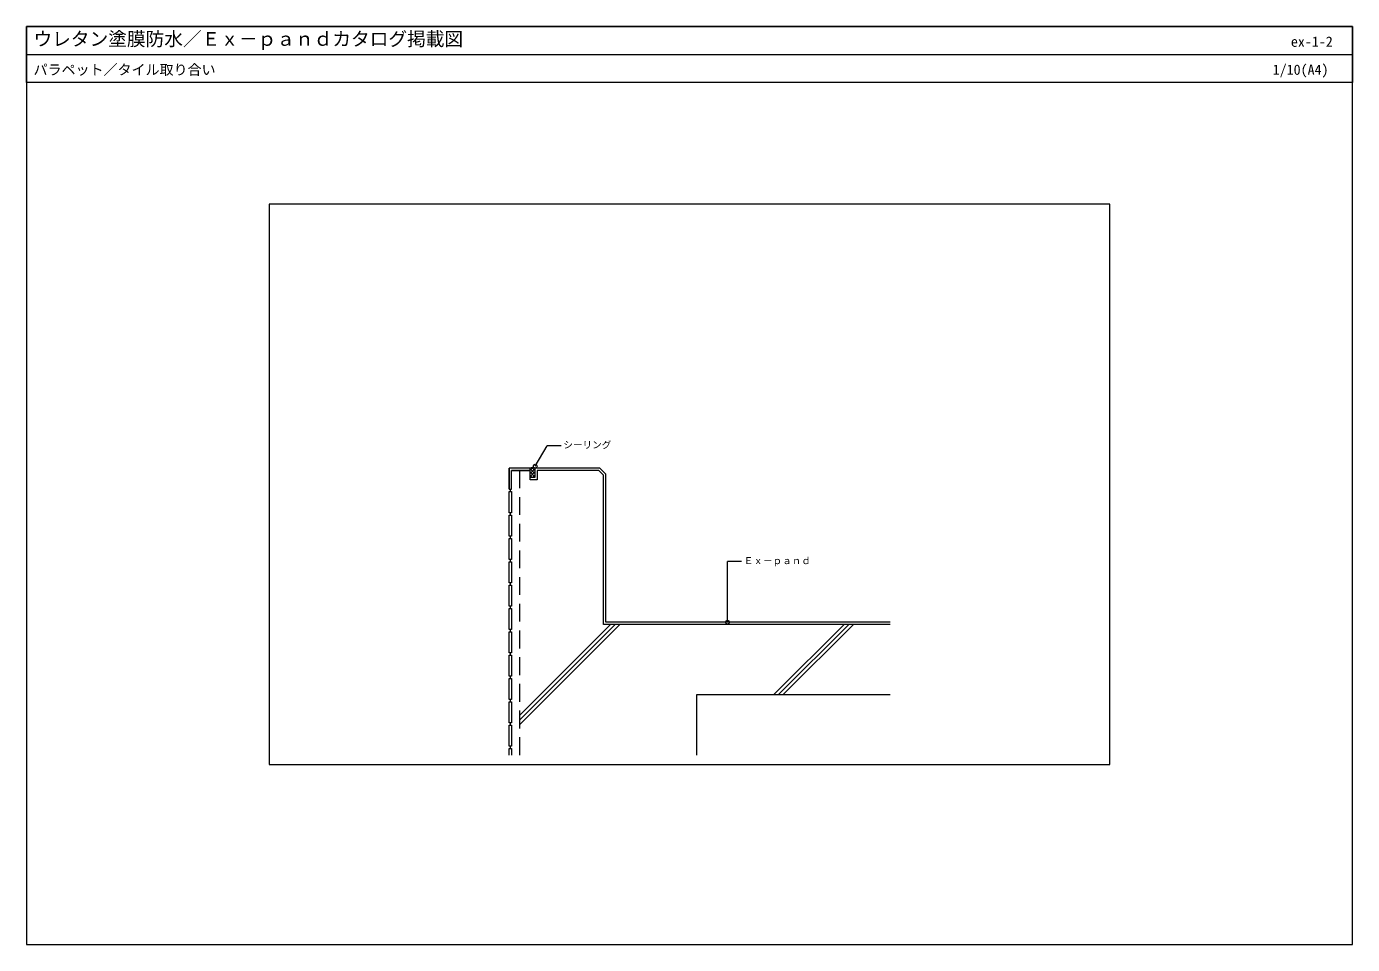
# Model space of a CAD drawing. Units: millimetres, scale not verified. Extents: x -1420 to 1420, y -983 to 983.
import ezdxf
from ezdxf.enums import TextEntityAlignment as Align

# ---------------------------------------------------------------- set-up
doc = ezdxf.new("R2010")
doc.units = ezdxf.units.MM
doc.header["$LTSCALE"] = 3
doc.linetypes.add('USER1', pattern=[19.05, 12.7, -6.35])
for name, color, linetype, lineweight in [('0-0_0', 7, 'Continuous', 18), ('0-1_WAKU', 7, 'Continuous', 18), ('0-3_KUTAI', 3, 'Continuous', 18), ('0-4_BOUSUI', 1, 'Continuous', 18), ('0-5_HATCH', 9, 'Continuous', 18), ('0-6_MOJI', 7, 'Continuous', 18), ('0-8_ZATU', 6, 'Continuous', 18)]:
    doc.layers.add(name, color=color, linetype=linetype, lineweight=lineweight)
doc.styles.add('ＭＳ ゴシック', font='')
doc.styles.get('ＭＳ ゴシック').set_extended_font_data('MS Gothic')

msp = doc.modelspace()

# ---------------------------------------------------------------- linework, layer by layer
at = {"layer": '0-0_0'}
msp.add_line((-1420, 922.765), (1420, 922.765), dxfattribs=at)
msp.add_lwpolyline([(-900, -597.598), (900, -597.598), (900, 602.402), (-900, 602.402)], close=True, dxfattribs=at)
at = {"layer": '0-1_WAKU'}
for points in [[(-1420, -982.598), (1420, -982.598), (1420, 982.765), (-1420, 982.765)], [(1420, 862.765), (-1420, 862.765), (-1420, 982.765), (1420, 982.765)]]:
    msp.add_lwpolyline(points, close=True, dxfattribs=at)
at = {"layer": '0-3_KUTAI', "linetype": 'USER1'}
msp.add_line((-364.035, 32.402), (-364.035, -577.598), dxfattribs=at)
at = {"layer": '0-3_KUTAI'}
for p, q in [((-384.035, -8.098), (-384.035, -13.098)), ((-384.035, -58.098), (-384.035, -63.098)), ((-384.035, -108.098), (-384.035, -113.098)), ((-384.035, -158.098), (-384.035, -163.098)), ((-384.035, -208.098), (-384.035, -213.098)), ((-384.035, -258.098), (-384.035, -263.098)), ((-384.035, -308.098), (-384.035, -313.098)), ((-384.035, -358.098), (-384.035, -363.098)), ((-384.035, -408.098), (-384.035, -413.098)), ((-384.035, -458.098), (-384.035, -463.098)), ((-384.035, -508.098), (-384.035, -513.098)), ((-384.035, -558.098), (-384.035, -563.098))]:
    msp.add_line(p, q, dxfattribs=at)
for points in [[(430, -297.598), (-184.035, -297.598), (-184.035, 22.402), (-194.035, 32.402), (-326.535, 32.402), (-326.535, 12.402), (-341.535, 12.402), (-341.535, 32.402), (-381.535, 32.402)], [(15.965, -577.598), (15.965, -447.598), (430, -447.598)]]:
    msp.add_lwpolyline(points, dxfattribs=at)
at = {"layer": '0-4_BOUSUI'}
for points in [[(430, -292.598), (-179.035, -292.598), (-179.035, 24.473), (-191.963, 37.402), (-331.535, 37.402), (-331.535, 17.402), (-341.535, 17.402)], [(430, -297.598), (-184.035, -297.598), (-184.035, 22.402), (-194.035, 32.402), (-326.535, 32.402), (-326.535, 12.402), (-341.535, 12.402)]]:
    msp.add_lwpolyline(points, dxfattribs=at)
msp.add_arc((-336.535, 25.27), 13.122, 67.60261, 112.39739, dxfattribs=at)
at = {"layer": '0-5_HATCH'}
for p, q in [((-341.535, 32.634), (-335.797, 38.371)), ((-341.535, 25.899), (-331.535, 35.899)), ((-331.535, 25.728), (-341.535, 35.728)), ((-341.535, 19.164), (-331.535, 29.164)), ((-331.535, 18.993), (-341.535, 28.993)), ((-331.535, 32.463), (-337.433, 38.361)), ((-336.679, 17.402), (-341.535, 22.257)), ((-336.561, 17.402), (-331.535, 22.429)), ((-364.035, -492.598), (-169.035, -297.598)), ((-364.035, -502.598), (-159.035, -297.598)), ((-364.035, -512.598), (-149.035, -297.598)), ((180.965, -447.598), (330.965, -297.598)), ((190.965, -447.598), (340.965, -297.598)), ((200.965, -447.598), (350.965, -297.598))]:
    msp.add_line(p, q, dxfattribs=at)
at = {"layer": '0-6_MOJI'}
for p, q in [((-330.567, 41.177), (-305.133, 85.23)), ((-275.133, 85.23), (-305.133, 85.23)), ((111.264, -162.694), (81.264, -162.694)), ((81.264, -292.598), (81.264, -162.694))]:
    msp.add_line(p, q, dxfattribs=at)
for centre in [(-330.404, 41.46), (81.264, -292.598)]:
    msp.add_circle(centre, 4, dxfattribs=at)
at = {"layer": '0-8_ZATU'}
msp.add_line((-386.535, -8.098), (-386.535, 37.402), dxfattribs=at)
for points in [[(-386.535, -8.098), (-381.535, -8.098), (-381.535, 32.402), (-341.535, 32.402), (-341.535, 37.402), (-386.535, 37.402)], [(-386.535, -13.098), (-381.535, -13.098), (-381.535, -58.098), (-386.535, -58.098)], [(-386.535, -63.098), (-381.535, -63.098), (-381.535, -108.098), (-386.535, -108.098)], [(-386.535, -113.098), (-381.535, -113.098), (-381.535, -158.098), (-386.535, -158.098)], [(-386.535, -163.098), (-381.535, -163.098), (-381.535, -208.098), (-386.535, -208.098)], [(-386.535, -213.098), (-381.535, -213.098), (-381.535, -258.098), (-386.535, -258.098)], [(-386.535, -263.098), (-381.535, -263.098), (-381.535, -308.098), (-386.535, -308.098)], [(-386.535, -313.098), (-381.535, -313.098), (-381.535, -358.098), (-386.535, -358.098)], [(-386.535, -363.098), (-381.535, -363.098), (-381.535, -408.098), (-386.535, -408.098)], [(-386.535, -413.098), (-381.535, -413.098), (-381.535, -458.098), (-386.535, -458.098)], [(-386.535, -463.098), (-381.535, -463.098), (-381.535, -508.098), (-386.535, -508.098)], [(-386.535, -513.098), (-381.535, -513.098), (-381.535, -558.098), (-386.535, -558.098)]]:
    msp.add_lwpolyline(points, close=True, dxfattribs=at)
msp.add_lwpolyline([(-386.535, -577.598), (-386.535, -563.098), (-381.535, -563.098), (-381.535, -577.598)], dxfattribs=at)

# ---------------------------------------------------------------- texts
at = {"layer": '0-1_WAKU', "style": 'ＭＳ ゴシック'}
for s, height, p in [('ウレタン塗膜防水／Ｅｘ－ｐａｎｄカタログ掲載図', 29.33, (-1405, 932.765)), ('ex-1-2', 21.99, (1288.046, 932.765)), ('パラペット／タイル取り合い', 21.99, (-1405, 872.765)), ('1/10(A4)', 21.99, (1249.061, 872.765))]:
    msp.add_text(s, height=height, dxfattribs=at).set_placement(p, align=Align.BOTTOM_LEFT)
at = {"layer": '0-6_MOJI', "style": 'ＭＳ ゴシック'}
for s, p in [('シーリング', (-270.133, 75.23)), ('Ｅｘ－ｐａｎｄ', (116.264, -172.694))]:
    msp.add_text(s, height=14.66, dxfattribs=at).set_placement(p, align=Align.BOTTOM_LEFT)

doc.saveas('drawing.dxf')
